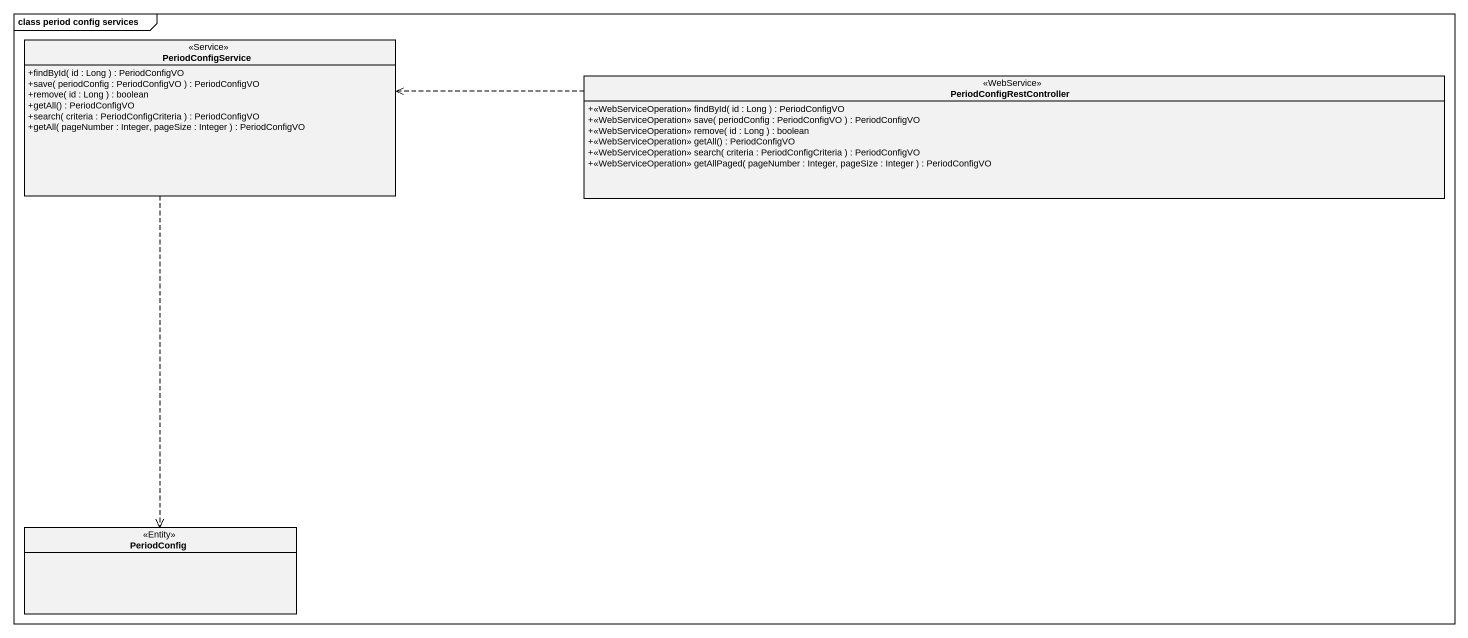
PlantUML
@startuml
mainframe class period config services
hide circle
hide empty members
skinparam classAttributeIconSize 0
class PeriodConfigService <<Service>> {
  +findById( id : Long ) : PeriodConfigVO
  +save( periodConfig : PeriodConfigVO ) : PeriodConfigVO
  +remove( id : Long ) : boolean
  +getAll() : PeriodConfigVO
  +search( criteria : PeriodConfigCriteria ) : PeriodConfigVO
  +getAll( pageNumber : Integer, pageSize : Integer ) : PeriodConfigVO
}
class PeriodConfigRestController <<WebService>> {
  +<<WebServiceOperation>> findById( id : Long ) : PeriodConfigVO
  +<<WebServiceOperation>> save( periodConfig : PeriodConfigVO ) : PeriodConfigVO
  +<<WebServiceOperation>> remove( id : Long ) : boolean
  +<<WebServiceOperation>> getAll() : PeriodConfigVO
  +<<WebServiceOperation>> search( criteria : PeriodConfigCriteria ) : PeriodConfigVO
  +<<WebServiceOperation>> getAllPaged( pageNumber : Integer, pageSize : Integer ) : PeriodConfigVO
}
class PeriodConfig <<Entity>>
PeriodConfigService ..> PeriodConfig
PeriodConfigRestController .left.> PeriodConfigService
@enduml
